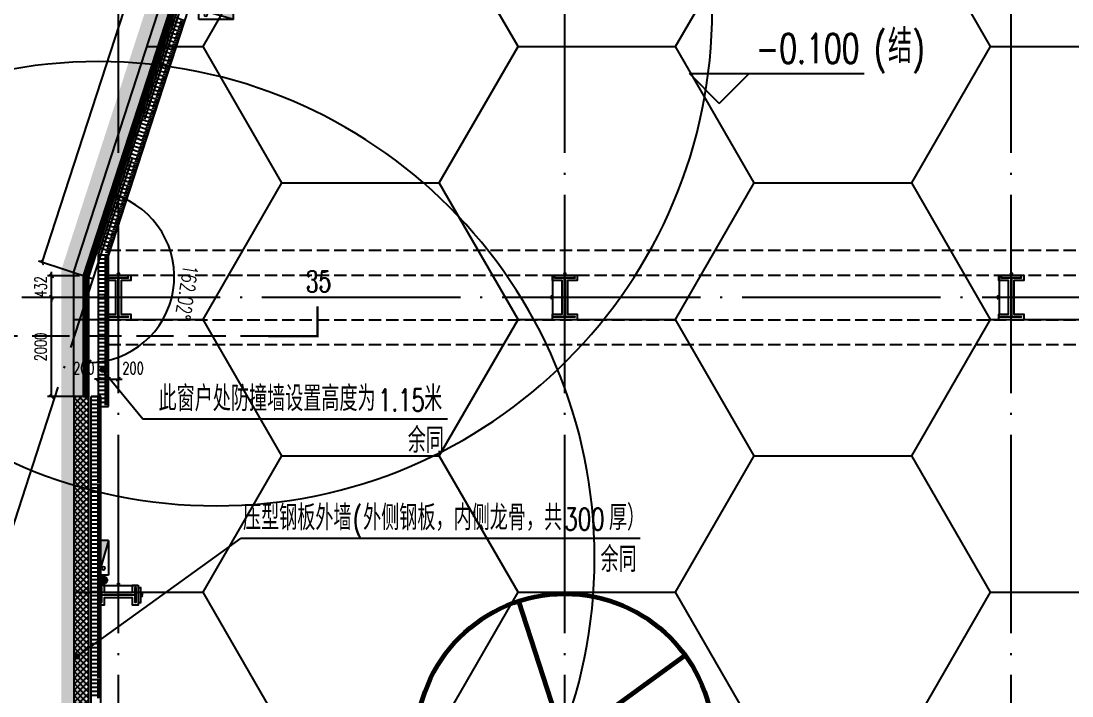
# Model space of a CAD drawing. Extents: x -821772 to -21949, y 506164 to 1049594.
# Drawn here: x -314816 to -293631, y 558836 to 572440 of the extents above; entities that cross this region are included whole.
import ezdxf
from ezdxf.xclip import XClip

# ---------------------------------------------------------------- set-up
doc = ezdxf.new("R2010")
doc.units = 0
doc.header["$LTSCALE"] = 1000
doc.header["$MEASUREMENT"] = 0
doc.header["$XCLIPFRAME"] = 2
for name, pattern in [('10平面20250807_t3$0$DASH', [0.35, 0.25, -0.1]), ('10平面20250807_t3$0$DOTE', [2.42, 2, -0.2, 0.02, -0.2]), ('DASH', [0.35, 0.25, -0.1])]:
    doc.linetypes.add(name, pattern=pattern)
doc.layers.get('Defpoints').update_dxf_attribs({"color": 210})
doc.layers.add('1-防火分区线', color=201, linetype='DASH', lineweight=50)
doc.layers.add('10平面20250807_t3$0$LG-ZF消防', color=1, linetype='Continuous', lineweight=60)
for name, color, linetype in [('10平面20250807_t3$0$99平面图例外参$0$A-HATCH-2', 8, 'Continuous'), ('10平面20250807_t3$0$A-AXIS-D', 8, 'Continuous'), ('10平面20250807_t3$0$A-AXIS-DOTE', 8, '10平面20250807_t3$0$DOTE'), ('10平面20250807_t3$0$A-AXIS-DP', 8, 'Continuous'), ('10平面20250807_t3$0$A-HATCH-2', 8, 'Continuous'), ('10平面20250807_t3$0$A-LIN-V', 8, 'Continuous'), ('10平面20250807_t3$0$A-WINDOW', 8, 'Continuous'), ('10平面20250807_t3$0$AS-COLN', 8, 'Continuous'), ('10平面20250807_t3$0$AS-WALL', 8, 'Continuous'), ('10平面20250807_t3$0$AS-结构边线层', 8, 'Continuous'), ('10平面20250807_t3$0$DIM_SYMB', 8, 'Continuous'), ('10平面20250807_t3$0$PUB_HATCH', 8, 'Continuous'), ('10平面20250807_t3$0$PUB_TEXT', 8, 'Continuous'), ('10平面20250807_t3$0$SB_ZF消火栓', 10, 'Continuous'), ('10平面20250807_t3$0$SB_ZF消火栓M', 10, 'Continuous'), ('10平面20250807_t3$0$建-墙-幕', 8, 'Continuous'), ('10平面20250807_t3$0$建-标高', 8, 'Continuous'), ('PUB_HATCH', 8, 'Continuous')]:
    doc.layers.add(name, color=color, linetype=linetype)
doc.styles.add('10平面20250807_t3$0$_TCH_DIM', font='SIMPLEX', dxfattribs={"bigfont": 'GBCBIG'})
doc.styles.add('10平面20250807_t3$0$_TCH_DIM_T3', font='SIMPLEX', dxfattribs={"width": 0.705882, "bigfont": 'GBCBIG'})
doc.styles.add('10平面20250807_t3$0$_TCH_LABEL', font='COMPLEX', dxfattribs={"bigfont": 'GBCBIG'})
doc.styles.add('10平面20250807_t3$0$A-DIM_T3', font='SIMPLEX', dxfattribs={"width": 0.705882, "bigfont": 'GBCBIG'})
doc.styles.add('10平面20250807_t3$0$A-STANDARD', font='SIMPLEX', dxfattribs={"bigfont": 'GBCBIG'})
doc.dimstyles.new('10平面20250807_t3$0$_TCH_ARCH&&10', dxfattribs={"dimtxt": 29.75, "dimasz": 10, "dimexe": 10, "dimexo": 10, "dimgap": 12.625, "dimtad": 1, "dimdec": 0, "dimzin": 0, "dimdsep": 46, "dimtxsty": '10平面20250807_t3$0$_TCH_DIM_T3', "dimblk": '10平面20250807_t3$0$_ArchTick', "dimcen": 0.09, "dimclrt": 7, "dimazin": 2, "dimtfac": 1, "dimtdec": 0, "dimtix": 1, "dimtmove": 2, "dimatfit": 3, "dimfxl": 0, "dimtolj": 1, "dimtzin": 0, "dimarcsym": 0})
doc.dimstyles.new('10平面20250807_t3$0$_TCH_ARCH&&80', dxfattribs={"dimtxt": 238, "dimasz": 80, "dimexe": 80, "dimexo": 80, "dimgap": 101, "dimtad": 1, "dimdec": 0, "dimzin": 0, "dimdsep": 46, "dimtxsty": '10平面20250807_t3$0$_TCH_DIM_T3', "dimblk": '10平面20250807_t3$0$_ArchTick', "dimcen": 0.09, "dimclrt": 7, "dimazin": 2, "dimtfac": 1, "dimtdec": 0, "dimtix": 1, "dimtmove": 2, "dimatfit": 3, "dimfxl": 0, "dimtolj": 1, "dimtzin": 0, "dimarcsym": 0})
doc.dimstyles.new('10平面20250807_t3$0$A-DIM&&100', dxfattribs={"dimtxt": 297.5, "dimasz": 100, "dimexe": 100, "dimexo": 100, "dimgap": 126.25, "dimtad": 1, "dimdec": 0, "dimzin": 0, "dimdsep": 46, "dimtxsty": '10平面20250807_t3$0$A-DIM_T3', "dimblk": '10平面20250807_t3$0$_ArchTick', "dimcen": 0.09, "dimclrt": 7, "dimazin": 2, "dimtfac": 1, "dimtdec": 0, "dimtix": 1, "dimtmove": 2, "dimatfit": 3, "dimfxl": 0, "dimtolj": 1, "dimtzin": 0, "dimarcsym": 0})

# ---------------------------------------------------------------- blocks, each defined once
blk = doc.blocks.new('10平面20250807_t3$0$_ArchTick')
at = {"color": 0, "linetype": 'ByBlock', "const_width": 0.4}
blk.add_lwpolyline([(-0.5, -0.5), (0.5, 0.5)], dxfattribs=at)
blk = doc.blocks.new('*D10130')
at = {"layer": '10平面20250807_t3$0$A-AXIS-D', "color": 0, "lineweight": -2}
for p, q in [((-92166, -235832), (-92215, -235985)), ((-92718, -239323), (-92718, -239163))]:
    blk.add_line(p, q, dxfattribs=at)
blk.add_arc((-92718, -237534), 1729, 270, 72.0237, dxfattribs=at)
at = {"layer": 'Defpoints', "color": 0}
for p in [(-92135, -235737), (-92718, -237534), (-91319, -238550), (-92718, -239423)]:
    blk.add_point(p, dxfattribs=at)
at = {"layer": '10平面20250807_t3$0$A-AXIS-D', "color": 0, "lineweight": -2, "xscale": 100, "yscale": 100, "zscale": 100}
for p, rotation in [((-92184, -235889), 162.0237133975118), ((-92718, -239263), 180.0000000000004)]:
    blk.add_blockref('10平面20250807_t3$0$_ArchTick', p, dxfattribs=dict(at, rotation=rotation))
at = {"layer": '10平面20250807_t3$0$A-AXIS-D', "color": 7, "insert": (-90738, -237847), "char_height": 297.5, "attachment_point": 5, "rotation": 261.0119, "style": '10平面20250807_t3$0$A-DIM_T3'}
blk.add_mtext('\\A1;162.02°', dxfattribs=at)
blk = doc.blocks.new('10平面20250807_t3$0$43243')
at = {"layer": '10平面20250807_t3$0$AS-结构边线层'}
blk.add_lwpolyline([(-263994, 621290), (-277514, 621290), (-277514, 621120), (-279354, 621120), (-279354, 620570), (-281454, 620570), (-281454, 621120), (-295987, 621120), (-313454, 567286), (-313454, 548520), (-281454, 548520), (-281454, 549070), (-279354, 549070), (-279354, 548520), (-277514, 548520), (-277514, 548350), (-263994, 548350)], dxfattribs=at)
blk = doc.blocks.new('10平面20250807_t3$0$4324324')
at = {"layer": '10平面20250807_t3$0$A-HATCH-2', "linetype": '10平面20250807_t3$0$DASH'}
for p, q in [((-313054.2, 567820), (-128854.2, 567820)), ((-313054.2, 567320), (-128854.2, 567320)), ((-313054.2, 566419.9), (-128854.2, 566419.9)), ((-313054.2, 565919.9), (-128854.2, 565919.9))]:
    blk.add_line(p, q, dxfattribs=at)
blk = doc.blocks.new('10平面20250807_t3$0$w4324324')
at = {"layer": '10平面20250807_t3$0$A-HATCH-2', "lineweight": 60}
for q in [(-1694760, 686605), (-1697614, 684532), (-1691907, 684532), (-1696524, 681178), (-1692997, 681178)]:
    blk.add_line((-1694760, 683605), q, dxfattribs=at)
blk.add_circle((-1694760, 683605), 3000, dxfattribs=at)
blk = doc.blocks.new('10平面20250807_t3$0$342343')
at = {"layer": '10平面20250807_t3$0$A-LIN-V'}
blk.add_blockref('10平面20250807_t3$0$w4324324', (1030710, 103556), dxfattribs=at)
blk = doc.blocks.new('*D10492')
at = {"layer": '10平面20250807_t3$0$A-AXIS-DP', "color": 0, "lineweight": -2}
for p, q in [((-165054, 621030), (-165054, 621079)), ((-165054, 621069), (-164654, 621069)), ((-164654, 621030), (-164654, 621079))]:
    blk.add_line(p, q, dxfattribs=at)
at = {"layer": 'Defpoints', "color": 0}
for p in [(-165054, 621020), (-164654, 621069), (-164654, 621020)]:
    blk.add_point(p, dxfattribs=at)
at = {"layer": '10平面20250807_t3$0$A-AXIS-DP', "color": 0, "lineweight": -2, "xscale": 10, "yscale": 10, "zscale": 10, "rotation": 180}
blk.add_blockref('10平面20250807_t3$0$_ArchTick', (-165054, 621069), dxfattribs=at)
at = {"layer": '10平面20250807_t3$0$A-AXIS-DP', "color": 0, "lineweight": -2, "xscale": 10, "yscale": 10, "zscale": 10}
blk.add_blockref('10平面20250807_t3$0$_ArchTick', (-164654, 621069), dxfattribs=at)
at = {"layer": '10平面20250807_t3$0$A-AXIS-DP', "color": 7, "insert": (-164854, 621096), "char_height": 29.8, "attachment_point": 5, "style": '10平面20250807_t3$0$_TCH_DIM_T3'}
blk.add_mtext('\\A1;400', dxfattribs=at)
blk = doc.blocks.new('*D10493')
at = {"layer": '10平面20250807_t3$0$A-AXIS-DP', "color": 0, "lineweight": -2}
for p, q in [((-165064, 621020), (-165105, 621020)), ((-165095, 620220), (-165095, 621020)), ((-165064, 620220), (-165105, 620220))]:
    blk.add_line(p, q, dxfattribs=at)
at = {"layer": 'Defpoints', "color": 0}
for p in [(-165095, 621020), (-165054, 621020), (-165054, 620220)]:
    blk.add_point(p, dxfattribs=at)
at = {"layer": '10平面20250807_t3$0$A-AXIS-DP', "color": 0, "lineweight": -2, "xscale": 10, "yscale": 10, "zscale": 10}
for p, rotation in [((-165095, 621020), 90), ((-165095, 620220), 270)]:
    blk.add_blockref('10平面20250807_t3$0$_ArchTick', p, dxfattribs=dict(at, rotation=rotation))
at = {"layer": '10平面20250807_t3$0$A-AXIS-DP', "color": 7, "insert": (-165123, 620620), "char_height": 29.8, "attachment_point": 5, "rotation": 90, "style": '10平面20250807_t3$0$_TCH_DIM_T3'}
blk.add_mtext('\\A1;800', dxfattribs=at)
blk = doc.blocks.new('*D10488')
at = {"layer": '10平面20250807_t3$0$A-AXIS-DP', "color": 0, "lineweight": -2}
for p, q in [((-195790, 766880), (-195790, 766929)), ((-195490, 766880), (-195490, 766929)), ((-195790, 766919), (-195490, 766919))]:
    blk.add_line(p, q, dxfattribs=at)
at = {"layer": 'Defpoints', "color": 0}
for p in [(-195790, 766870), (-195490, 766919), (-195490, 766870)]:
    blk.add_point(p, dxfattribs=at)
at = {"layer": '10平面20250807_t3$0$A-AXIS-DP', "color": 0, "lineweight": -2, "xscale": 10, "yscale": 10, "zscale": 10, "rotation": 180}
blk.add_blockref('10平面20250807_t3$0$_ArchTick', (-195790, 766919), dxfattribs=at)
at = {"layer": '10平面20250807_t3$0$A-AXIS-DP', "color": 0, "lineweight": -2, "xscale": 10, "yscale": 10, "zscale": 10}
blk.add_blockref('10平面20250807_t3$0$_ArchTick', (-195490, 766919), dxfattribs=at)
at = {"layer": '10平面20250807_t3$0$A-AXIS-DP', "color": 7, "insert": (-195640, 766946), "char_height": 29.8, "attachment_point": 5, "style": '10平面20250807_t3$0$_TCH_DIM_T3'}
blk.add_mtext('\\A1;300', dxfattribs=at)
blk = doc.blocks.new('*D10489')
at = {"layer": '10平面20250807_t3$0$A-AXIS-DP', "color": 0, "lineweight": -2}
for p, q in [((-195800, 766820), (-195841, 766820)), ((-195831, 766120), (-195831, 766820)), ((-195800, 766120), (-195841, 766120))]:
    blk.add_line(p, q, dxfattribs=at)
at = {"layer": 'Defpoints', "color": 0}
for p in [(-195831, 766820), (-195790, 766820), (-195790, 766120)]:
    blk.add_point(p, dxfattribs=at)
at = {"layer": '10平面20250807_t3$0$A-AXIS-DP', "color": 0, "lineweight": -2, "xscale": 10, "yscale": 10, "zscale": 10}
for p, rotation in [((-195831, 766820), 90), ((-195831, 766120), 270)]:
    blk.add_blockref('10平面20250807_t3$0$_ArchTick', p, dxfattribs=dict(at, rotation=rotation))
at = {"layer": '10平面20250807_t3$0$A-AXIS-DP', "color": 7, "insert": (-195859, 766470), "char_height": 29.8, "attachment_point": 5, "rotation": 90, "style": '10平面20250807_t3$0$_TCH_DIM_T3'}
blk.add_mtext('\\A1;700', dxfattribs=at)
blk = doc.blocks.new('10平面20250807_t3$0$99平面图例外参$0$$LinePat$填挖边坡')
at = {"color": 0}
for p, q in [((0, 0), (0, -1500)), ((300, 0), (300, -600))]:
    blk.add_line(p, q, dxfattribs=at)
at = {"layer": 'Defpoints', "color": 0}
blk.add_point((600, 0), dxfattribs=at)
blk = doc.blocks.new('10平面20250807_t3$0$34242343243')
at = {"layer": '10平面20250807_t3$0$A-LIN-V'}
for p, q in [((-313254, 567740), (-307745, 584720)), ((-313054, 567709), (-307535, 584720)), ((-313254, 564870), (-313254, 567740)), ((-313054, 564670), (-313054, 567709)), ((-313404, 548570), (-313404, 564870)), ((-313404, 564870), (-313204, 564870)), ((-313204, 548770), (-313204, 564870)), ((-313204, 564670), (-313054, 564670))]:
    blk.add_line(p, q, dxfattribs=at)
at = {"layer": '10平面20250807_t3$0$99平面图例外参$0$A-HATCH-2', "color": 203, "yscale": 0.1333333333333333, "zscale": 0.1333333333333333}
for p, xscale, rotation in [((-311517, 572447), 0.1335687905897206, 252.0237134181384), ((-311591, 572218), 0.1335687905897206, 252.0237134181384), ((-311566, 572295), 0.1335687905897206, 252.0237134181384), ((-311541, 572371), 0.1335687905897206, 252.0237134181384), ((-311665, 571990), 0.1335687905897206, 252.0237134181384), ((-311640, 572066), 0.1335687905897206, 252.0237134181384), ((-311616, 572142), 0.1335687905897206, 252.0237134181384), ((-311739, 571761), 0.1335687905897206, 252.0237134181384), ((-311715, 571837), 0.1335687905897206, 252.0237134181384), ((-311690, 571914), 0.1335687905897206, 252.0237134181384), ((-311814, 571532), 0.1335687905897206, 252.0237134181384), ((-311789, 571609), 0.1335687905897206, 252.0237134181384), ((-311764, 571685), 0.1335687905897206, 252.0237134181384), ((-311863, 571380), 0.1335687905897206, 252.0237134181384), ((-311838, 571456), 0.1335687905897206, 252.0237134181384), ((-311937, 571151), 0.1335687905897206, 252.0237134181384), ((-311912, 571227), 0.1335687905897206, 252.0237134181384), ((-311888, 571304), 0.1335687905897206, 252.0237134181384), ((-312011, 570923), 0.1335687905897206, 252.0237134181384), ((-311987, 570999), 0.1335687905897206, 252.0237134181384), ((-311962, 571075), 0.1335687905897206, 252.0237134181384), ((-312086, 570694), 0.1335687905897206, 252.0237134181384), ((-312061, 570770), 0.1335687905897206, 252.0237134181384), ((-312036, 570846), 0.1335687905897206, 252.0237134181384), ((-312135, 570541), 0.1335687905897206, 252.0237134181384), ((-312110, 570618), 0.1335687905897206, 252.0237134181384), ((-312209, 570313), 0.1335687905897206, 252.0237134181384), ((-312185, 570389), 0.1335687905897206, 252.0237134181384), ((-312160, 570465), 0.1335687905897206, 252.0237134181384), ((-312283, 570084), 0.1335687905897206, 252.0237134181384), ((-312259, 570160), 0.1335687905897206, 252.0237134181384), ((-312234, 570236), 0.1335687905897206, 252.0237134181384), ((-312358, 569855), 0.1335687905897206, 252.0237134181384), ((-312333, 569932), 0.1335687905897206, 252.0237134181384), ((-312308, 570008), 0.1335687905897206, 252.0237134181384), ((-312432, 569627), 0.1335687905897206, 252.0237134181384), ((-312407, 569703), 0.1335687905897206, 252.0237134181384), ((-312382, 569779), 0.1335687905897206, 252.0237134181384), ((-312481, 569474), 0.1335687905897206, 252.0237134181384), ((-312457, 569550), 0.1335687905897206, 252.0237134181384), ((-312556, 569245), 0.1335687905897206, 252.0237134181384), ((-312531, 569322), 0.1335687905897206, 252.0237134181384), ((-312506, 569398), 0.1335687905897206, 252.0237134181384), ((-312630, 569017), 0.1335687905897206, 252.0237134181384), ((-312605, 569093), 0.1335687905897206, 252.0237134181384), ((-312580, 569169), 0.1335687905897206, 252.0237134181384), ((-312704, 568788), 0.1335687905897206, 252.0237134181384), ((-312679, 568864), 0.1335687905897206, 252.0237134181384), ((-312654, 568941), 0.1335687905897206, 252.0237134181384), ((-312753, 568636), 0.1335687905897206, 252.0237134181384), ((-312729, 568712), 0.1335687905897206, 252.0237134181384), ((-312828, 568407), 0.1335687905897206, 252.0237134181384), ((-312803, 568483), 0.1335687905897206, 252.0237134181384), ((-312778, 568559), 0.1335687905897206, 252.0237134181384), ((-312902, 568178), 0.1335687905897206, 252.0237134181384), ((-312877, 568255), 0.1335687905897206, 252.0237134181384), ((-312852, 568331), 0.1335687905897206, 252.0237134181384), ((-312976, 567950), 0.1335687905897206, 252.0237134181384), ((-312951, 568026), 0.1335687905897206, 252.0237134181384), ((-312927, 568102), 0.1335687905897206, 252.0237134181384), ((-313025, 567797), 0.1335687905897206, 252.0237134181384), ((-313001, 567873), 0.1335687905897206, 252.0237134181384), ((-313054, 567721), 0.1338116346845217, 270.0000000008209), ((-313054, 567641), 0.1338116346845217, 270.0000000008209), ((-313054, 567560), 0.1338116346845217, 270.0000000008209), ((-313054, 567480), 0.1338116346845217, 270.0000000008209), ((-313054, 567400), 0.1338116346845217, 270.0000000008209), ((-313054, 567319), 0.1338116346845217, 270.0000000008209), ((-313054, 567239), 0.1338116346845217, 270.0000000008209), ((-313054, 567159), 0.1338116346845217, 270.0000000008209), ((-313054, 567079), 0.1338116346845217, 270.0000000008209), ((-313054, 566998), 0.1338116346845217, 270.0000000008209), ((-313054, 566918), 0.1338116346845217, 270.0000000008209), ((-313054, 566838), 0.1338116346845217, 270.0000000008209), ((-313054, 566757), 0.1338116346845217, 270.0000000008209), ((-313054, 566677), 0.1338116346845217, 270.0000000008209), ((-313054, 566597), 0.1338116346845217, 270.0000000008209), ((-313054, 566517), 0.1338116346845217, 270.0000000008209), ((-313054, 566436), 0.1338116346845217, 270.0000000008209), ((-313054, 566356), 0.1338116346845217, 270.0000000008209), ((-313054, 566276), 0.1338116346845217, 270.0000000008209), ((-313054, 566195), 0.1338116346845217, 270.0000000008209), ((-313054, 566115), 0.1338116346845217, 270.0000000008209), ((-313054, 566035), 0.1338116346845217, 270.0000000008209), ((-313054, 565955), 0.1338116346845217, 270.0000000008209), ((-313054, 565874), 0.1338116346845217, 270.0000000008209), ((-313054, 565794), 0.1338116346845217, 270.0000000008209), ((-313054, 565714), 0.1338116346845217, 270.0000000008209), ((-313054, 565633), 0.1338116346845217, 270.0000000008209), ((-313054, 565553), 0.1338116346845217, 270.0000000008209), ((-313054, 565473), 0.1338116346845217, 270.0000000008209), ((-313054, 565393), 0.1338116346845217, 270.0000000008209), ((-313054, 565312), 0.1338116346845217, 270.0000000008209), ((-313054, 565232), 0.1338116346845217, 270.0000000008209), ((-313054, 565152), 0.1338116346845217, 270.0000000008209), ((-313054, 565071), 0.1338116346845217, 270.0000000008209), ((-313204, 564870), 0.1339141957003847, 270.0000000008202), ((-313054, 564991), 0.1338116346845217, 270.0000000008209), ((-313054, 564911), 0.1338116346845217, 270.0000000008209), ((-313054, 564831), 0.1338116346845217, 270.0000000008209), ((-313204, 564790), 0.1339141957003847, 270.0000000008202), ((-313204, 564709), 0.1339141957003847, 270.0000000008202), ((-313204, 564629), 0.1339141957003847, 270.0000000008202), ((-313054, 564750), 0.1338116346845217, 270.0000000008209), ((-313204, 564549), 0.1339141957003847, 270.0000000008202), ((-313204, 564468), 0.1339141957003847, 270.0000000008202), ((-313204, 564388), 0.1339141957003847, 270.0000000008202), ((-313204, 564308), 0.1339141957003847, 270.0000000008202), ((-313204, 564227), 0.1339141957003847, 270.0000000008202), ((-313204, 564147), 0.1339141957003847, 270.0000000008202), ((-313204, 564067), 0.1339141957003847, 270.0000000008202), ((-313204, 563986), 0.1339141957003847, 270.0000000008202), ((-313204, 563906), 0.1339141957003847, 270.0000000008202), ((-313204, 563825), 0.1339141957003847, 270.0000000008202), ((-313204, 563745), 0.1339141957003847, 270.0000000008202), ((-313204, 563665), 0.1339141957003847, 270.0000000008202), ((-313204, 563584), 0.1339141957003847, 270.0000000008202), ((-313204, 563504), 0.1339141957003847, 270.0000000008202), ((-313204, 563424), 0.1339141957003847, 270.0000000008202), ((-313204, 563343), 0.1339141957003847, 270.0000000008202), ((-313204, 563263), 0.1339141957003847, 270.0000000008202), ((-313204, 563183), 0.1339141957003847, 270.0000000008202), ((-313204, 563102), 0.1339141957003847, 270.0000000008202), ((-313204, 563022), 0.1339141957003847, 270.0000000008202), ((-313204, 562942), 0.1339141957003847, 270.0000000008202), ((-313204, 562861), 0.1339141957003847, 270.0000000008202), ((-313204, 562781), 0.1339141957003847, 270.0000000008202), ((-313204, 562701), 0.1339141957003847, 270.0000000008202), ((-313204, 562620), 0.1339141957003847, 270.0000000008202), ((-313204, 562540), 0.1339141957003847, 270.0000000008202), ((-313204, 562460), 0.1339141957003847, 270.0000000008202), ((-313204, 562379), 0.1339141957003847, 270.0000000008202), ((-313204, 562299), 0.1339141957003847, 270.0000000008202), ((-313204, 562218), 0.1339141957003847, 270.0000000008202), ((-313204, 562138), 0.1339141957003847, 270.0000000008202), ((-313204, 562058), 0.1339141957003847, 270.0000000008202), ((-313204, 561977), 0.1339141957003847, 270.0000000008202), ((-313204, 561897), 0.1339141957003847, 270.0000000008202), ((-313204, 561817), 0.1339141957003847, 270.0000000008202), ((-313204, 561736), 0.1339141957003847, 270.0000000008202), ((-313204, 561656), 0.1339141957003847, 270.0000000008202), ((-313204, 561576), 0.1339141957003847, 270.0000000008202), ((-313204, 561495), 0.1339141957003847, 270.0000000008202), ((-313204, 561415), 0.1339141957003847, 270.0000000008202), ((-313204, 561335), 0.1339141957003847, 270.0000000008202), ((-313204, 561254), 0.1339141957003847, 270.0000000008202), ((-313204, 561174), 0.1339141957003847, 270.0000000008202), ((-313204, 561094), 0.1339141957003847, 270.0000000008202), ((-313204, 561013), 0.1339141957003847, 270.0000000008202), ((-313204, 560933), 0.1339141957003847, 270.0000000008202), ((-313204, 560853), 0.1339141957003847, 270.0000000008202), ((-313204, 560772), 0.1339141957003847, 270.0000000008202), ((-313204, 560692), 0.1339141957003847, 270.0000000008202), ((-313204, 560612), 0.1339141957003847, 270.0000000008202), ((-313204, 560531), 0.1339141957003847, 270.0000000008202), ((-313204, 560451), 0.1339141957003847, 270.0000000008202), ((-313204, 560370), 0.1339141957003847, 270.0000000008202), ((-313204, 560290), 0.1339141957003847, 270.0000000008202), ((-313204, 560210), 0.1339141957003847, 270.0000000008202), ((-313204, 560129), 0.1339141957003847, 270.0000000008202), ((-313204, 560049), 0.1339141957003847, 270.0000000008202), ((-313204, 559969), 0.1339141957003847, 270.0000000008202), ((-313204, 559888), 0.1339141957003847, 270.0000000008202), ((-313204, 559808), 0.1339141957003847, 270.0000000008202), ((-313204, 559728), 0.1339141957003847, 270.0000000008202), ((-313204, 559647), 0.1339141957003847, 270.0000000008202), ((-313204, 559567), 0.1339141957003847, 270.0000000008202), ((-313204, 559487), 0.1339141957003847, 270.0000000008202), ((-313204, 559406), 0.1339141957003847, 270.0000000008202), ((-313204, 559326), 0.1339141957003847, 270.0000000008202), ((-313204, 559246), 0.1339141957003847, 270.0000000008202), ((-313204, 559165), 0.1339141957003847, 270.0000000008202), ((-313204, 559085), 0.1339141957003847, 270.0000000008202), ((-313204, 559005), 0.1339141957003847, 270.0000000008202), ((-313204, 558924), 0.1339141957003847, 270.0000000008202), ((-313204, 558844), 0.1339141957003847, 270.0000000008202)]:
    blk.add_blockref('10平面20250807_t3$0$99平面图例外参$0$$LinePat$填挖边坡', p, dxfattribs=dict(at, xscale=xscale, rotation=rotation))
blk = doc.blocks.new('10平面20250807_t3$0$A$C5D961328')
at = {"layer": '10平面20250807_t3$0$SB_ZF消火栓'}
blk.add_hatch(color=256, dxfattribs=at).paths.add_polyline_path([(0, 40), (700, 40), (700, 240)])
at = {"layer": '10平面20250807_t3$0$A-LIN-V', "ltscale": 500}
blk.add_circle((350, 40), 10001, dxfattribs=at)
at = {"layer": '10平面20250807_t3$0$SB_ZF消火栓'}
for p, q in [((700, 240), (0, 240)), ((0, 240), (0, 40)), ((700, 240), (0, 40)), ((700, 240), (700, 40)), ((0, 40), (700, 40))]:
    blk.add_line(p, q, dxfattribs=at)
at = {"layer": '10平面20250807_t3$0$SB_ZF消火栓', "color": 1}
blk.add_circle((140, 140), 32.5, dxfattribs=at)
blk = doc.blocks.new('10平面20250807_t3$0$we42342343234')
at = {"layer": '10平面20250807_t3$0$LG-ZF消防'}
blk.add_circle((-313154, 561170), 50, dxfattribs=at)
at = {"layer": '10平面20250807_t3$0$SB_ZF消火栓M', "xscale": -1}
for p, rotation in [((-311232, 572710), 180), ((-313294, 561270), 270)]:
    blk.add_blockref('10平面20250807_t3$0$A$C5D961328', p, dxfattribs=dict(at, rotation=rotation))
blk = doc.blocks.new('10平面20250807_t3$0$234243242332')
at = {"layer": '10平面20250807_t3$0$SB_ZF消火栓'}
blk.add_blockref('10平面20250807_t3$0$we42342343234', (0, 0), dxfattribs=at)
blk = doc.blocks.new('*D11376')
at = {"layer": '10平面20250807_t3$0$A-AXIS-DP', "color": 0, "lineweight": -2}
for p, q in [((-313254, 564950), (-313254, 565302)), ((-313054, 564950), (-313054, 565302)), ((-313254, 565222), (-313334, 565222)), ((-313254, 565222), (-313054, 565222)), ((-313054, 565222), (-312974, 565222))]:
    blk.add_line(p, q, dxfattribs=at)
at = {"layer": 'Defpoints', "color": 0}
for p in [(-313054, 565222), (-313254, 564870), (-313054, 564870)]:
    blk.add_point(p, dxfattribs=at)
at = {"layer": '10平面20250807_t3$0$A-AXIS-DP', "color": 0, "lineweight": -2, "xscale": 80, "yscale": 80, "zscale": 80}
blk.add_blockref('10平面20250807_t3$0$_ArchTick', (-313254, 565222), dxfattribs=at)
at = {"layer": '10平面20250807_t3$0$A-AXIS-DP', "color": 0, "lineweight": -2, "xscale": 80, "yscale": 80, "zscale": 80, "rotation": 180}
blk.add_blockref('10平面20250807_t3$0$_ArchTick', (-313054, 565222), dxfattribs=at)
at = {"layer": '10平面20250807_t3$0$A-AXIS-DP', "color": 7, "insert": (-313550, 565442), "char_height": 238, "attachment_point": 5, "style": '10平面20250807_t3$0$_TCH_DIM_T3'}
blk.add_mtext('\\A1;200', dxfattribs=at)
blk = doc.blocks.new('*D11377')
at = {"layer": '10平面20250807_t3$0$A-AXIS-DP', "color": 0, "lineweight": -2}
for p, q in [((-313054, 564950), (-313054, 565302)), ((-312854, 564950), (-312854, 565302)), ((-313054, 565222), (-313134, 565222)), ((-313054, 565222), (-312854, 565222)), ((-312854, 565222), (-312774, 565222))]:
    blk.add_line(p, q, dxfattribs=at)
at = {"layer": 'Defpoints', "color": 0}
for p in [(-312854, 565222), (-313054, 564870), (-312854, 564870)]:
    blk.add_point(p, dxfattribs=at)
at = {"layer": '10平面20250807_t3$0$A-AXIS-DP', "color": 0, "lineweight": -2, "xscale": 80, "yscale": 80, "zscale": 80}
blk.add_blockref('10平面20250807_t3$0$_ArchTick', (-313054, 565222), dxfattribs=at)
at = {"layer": '10平面20250807_t3$0$A-AXIS-DP', "color": 0, "lineweight": -2, "xscale": 80, "yscale": 80, "zscale": 80, "rotation": 180}
blk.add_blockref('10平面20250807_t3$0$_ArchTick', (-312854, 565222), dxfattribs=at)
at = {"layer": '10平面20250807_t3$0$A-AXIS-DP', "color": 7, "insert": (-312558, 565442), "char_height": 238, "attachment_point": 5, "style": '10平面20250807_t3$0$_TCH_DIM_T3'}
blk.add_mtext('\\A1;200', dxfattribs=at)
blk = doc.blocks.new('*D11646')
at = {"layer": '10平面20250807_t3$0$A-AXIS-DP', "color": 0, "lineweight": -2}
for p, q in [((-314200, 567302), (-314200, 567382)), ((-313634, 567302), (-314280, 567302)), ((-314200, 566870), (-314200, 567302)), ((-313634, 566870), (-314280, 566870)), ((-314200, 566870), (-314200, 566790))]:
    blk.add_line(p, q, dxfattribs=at)
at = {"layer": 'Defpoints', "color": 0}
for p in [(-314200, 567302), (-313554, 567302), (-313554, 566870)]:
    blk.add_point(p, dxfattribs=at)
at = {"layer": '10平面20250807_t3$0$A-AXIS-DP', "color": 0, "lineweight": -2, "xscale": 80, "yscale": 80, "zscale": 80}
for p, rotation in [((-314200, 567302), 270), ((-314200, 566870), 90)]:
    blk.add_blockref('10平面20250807_t3$0$_ArchTick', p, dxfattribs=dict(at, rotation=rotation))
at = {"layer": '10平面20250807_t3$0$A-AXIS-DP', "color": 7, "insert": (-314420, 567086), "char_height": 238, "attachment_point": 5, "rotation": 90, "style": '10平面20250807_t3$0$_TCH_DIM_T3'}
blk.add_mtext('\\A1;432', dxfattribs=at)
blk = doc.blocks.new('*D11647')
at = {"layer": '10平面20250807_t3$0$A-AXIS-DP', "color": 0, "lineweight": -2}
for p, q in [((-313634, 566870), (-314280, 566870)), ((-314200, 564870), (-314200, 566870)), ((-313634, 564870), (-314280, 564870))]:
    blk.add_line(p, q, dxfattribs=at)
at = {"layer": 'Defpoints', "color": 0}
for p in [(-314200, 566870), (-313554, 566870), (-313554, 564870)]:
    blk.add_point(p, dxfattribs=at)
at = {"layer": '10平面20250807_t3$0$A-AXIS-DP', "color": 0, "lineweight": -2, "xscale": 80, "yscale": 80, "zscale": 80}
for p, rotation in [((-314200, 566870), 90), ((-314200, 564870), 270)]:
    blk.add_blockref('10平面20250807_t3$0$_ArchTick', p, dxfattribs=dict(at, rotation=rotation))
at = {"layer": '10平面20250807_t3$0$A-AXIS-DP', "color": 7, "insert": (-314420, 565870), "char_height": 238, "attachment_point": 5, "rotation": 90, "style": '10平面20250807_t3$0$_TCH_DIM_T3'}
blk.add_mtext('\\A1;2000', dxfattribs=at)
blk = doc.blocks.new('*D11648')
at = {"layer": '10平面20250807_t3$0$A-AXIS-DP', "color": 0, "lineweight": -2}
for p, q in [((-314389, 567572), (-308727, 585022)), ((-307702, 584689), (-308803, 585046)), ((-313364, 567240), (-314465, 567597))]:
    blk.add_line(p, q, dxfattribs=at)
at = {"layer": 'Defpoints', "color": 0}
for p in [(-308727, 585022), (-307626, 584664), (-313288, 567215)]:
    blk.add_point(p, dxfattribs=at)
at = {"layer": '10平面20250807_t3$0$A-AXIS-DP', "color": 0, "lineweight": -2, "xscale": 80, "yscale": 80, "zscale": 80}
for p, rotation in [((-308727, 585022), 72.02371341813647), ((-314389, 567572), 252.0237134181365)]:
    blk.add_blockref('10平面20250807_t3$0$_ArchTick', p, dxfattribs=dict(at, rotation=rotation))
at = {"layer": '10平面20250807_t3$0$A-AXIS-DP', "color": 7, "insert": (-311767, 576365), "char_height": 238, "attachment_point": 5, "rotation": 72.0237, "style": '10平面20250807_t3$0$_TCH_DIM_T3'}
blk.add_mtext('\\A1;18345', dxfattribs=at)
blk = doc.blocks.new('10平面20250807_t3$0$dote')
at = {"layer": '10平面20250807_t3$0$A-AXIS-DOTE', "ltscale": 2}
for p, q in [((-92117.8, -264080), (-92117.8, -177865)), ((-83117.8, -264080), (-83117.8, -178596)), ((-74117.8, -264080), (-74117.8, -178596)), ((98696.4, -237950), (-97273.6, -237950))]:
    blk.add_line(p, q, dxfattribs=at)
blk.add_lwpolyline([(-94568.7, -243562.8), (-72924.8, -176855.6)], dxfattribs=at)
at = {"layer": '10平面20250807_t3$0$DIM_SYMB', "linetype": '10平面20250807_t3$0$DASH', "ltscale": 3}
blk.add_line((-88903.6, -238730), (-97793.6, -238730), dxfattribs=at)
at = {"layer": '10平面20250807_t3$0$DIM_SYMB', "const_width": 50}
blk.add_lwpolyline([(-89103.6, -238730), (-88103.6, -238730), (-88103.6, -238130)], dxfattribs=at)
at = {"layer": '10平面20250807_t3$0$PUB_TEXT', "style": '10平面20250807_t3$0$_TCH_LABEL', "width": 0.705882}
blk.add_text('35', height=425, dxfattribs=at).set_placement((-88339.3, -237842.5))
at = {"layer": '10平面20250807_t3$0$A-AXIS-D'}
dim = blk.add_angular_dim_3p(base=(-91318.8, -238550.3), center=(-92717.8, -237534.2), p1=(-92717.8, -239423.3), p2=(-92134.8, -235737.3), dimstyle='10平面20250807_t3$0$A-DIM&&100', override={"dimgap": 0}, dxfattribs=at)
dim.commit()
dim.dimension.update_dxf_attribs({"geometry": '*D10130', "text_midpoint": (-90738.3, -237847.3), "dimtype": 133, "text_rotation": 261.01186})
blk = doc.blocks.new('10平面20250807_t3$0$w42343243')
at = {"layer": '10平面20250807_t3$0$A-HATCH-2'}
blk.add_lwpolyline([(-165104.2, 621070), (-164604.2, 621070), (-164604.2, 620958), (-164800.2, 620958), (-164800.2, 620282), (-164604.2, 620282), (-164604.2, 620170), (-165104.2, 620170), (-165104.2, 620282), (-164908.2, 620282), (-164908.2, 620958), (-165104.2, 620958)], close=True, dxfattribs=at)
at = {"layer": '10平面20250807_t3$0$AS-COLN', "color": 3}
blk.add_lwpolyline([(-165054.2, 621020), (-164654.2, 621020), (-164654.2, 621008), (-164850.2, 621008), (-164850.2, 620232), (-164654.2, 620232), (-164654.2, 620220), (-165054.2, 620220), (-165054.2, 620232), (-164858.2, 620232), (-164858.2, 621008), (-165054.2, 621008)], close=True, dxfattribs=at)
at = {"layer": '10平面20250807_t3$0$A-AXIS-DP'}
for p1, p2, distance, picture, middle in [((-165054.2, 620220), (-165054.2, 621020), 41.2, '*D10493', (-165122.9, 620620)), ((-165054.2, 621020), (-164654.2, 621020), 48.8, '*D10492', (-164854.2, 621096.2))]:
    dim = blk.add_aligned_dim(p1=p1, p2=p2, distance=distance, dimstyle='10平面20250807_t3$0$_TCH_ARCH&&10', dxfattribs=at)
    dim.commit()
    dim.dimension.update_dxf_attribs({"geometry": picture, "text_midpoint": middle})
blk = doc.blocks.new('10平面20250807_t3$0$nt66')
at = {"layer": '10平面20250807_t3$0$A-HATCH-2'}
blk.add_lwpolyline([(-195840, 766870), (-195440, 766870), (-195440, 766758), (-195586, 766758), (-195586, 766182), (-195440, 766182), (-195440, 766070), (-195840, 766070), (-195840, 766182), (-195694, 766182), (-195694, 766758), (-195840, 766758)], close=True, dxfattribs=at)
at = {"layer": '10平面20250807_t3$0$AS-COLN'}
blk.add_lwpolyline([(-195790, 766820), (-195490, 766820), (-195490, 766808), (-195636, 766808), (-195636, 766132), (-195490, 766132), (-195490, 766120), (-195790, 766120), (-195790, 766132), (-195644, 766132), (-195644, 766808), (-195790, 766808)], close=True, dxfattribs=at)
at = {"layer": '10平面20250807_t3$0$A-AXIS-DP'}
for p1, p2, distance, picture, middle in [((-195790, 766870), (-195490, 766870), 48.8, '*D10488', (-195640, 766946.2)), ((-195790, 766120), (-195790, 766820), 41.2, '*D10489', (-195858.7, 766470))]:
    dim = blk.add_aligned_dim(p1=p1, p2=p2, distance=distance, dimstyle='10平面20250807_t3$0$_TCH_ARCH&&10', dxfattribs=at)
    dim.commit()
    dim.dimension.update_dxf_attribs({"geometry": picture, "text_midpoint": middle})
blk = doc.blocks.new('10平面20250807_t3$0$42343')
at = {"rotation": 270}
blk.add_blockref('10平面20250807_t3$0$nt66', (-1079324.2, 365230), dxfattribs=at)
at = {"layer": '10平面20250807_t3$0$A-WINDOW'}
for p in [(-148000, -53750), (-139000, -53750), (-130000, -53750)]:
    blk.add_blockref('10平面20250807_t3$0$w42343243', p, dxfattribs=at)
blk = doc.blocks.new('10平面20250807_t3')
at = {"layer": '10平面20250807_t3$0$PUB_HATCH'}
h = blk.add_hatch(dxfattribs=at)
h.set_pattern_fill('多孔材料', color=256, scale=30, style=0)
h.set_pattern_definition([(45, (60, 0), (-60.000061, 60.000061), []), (135, (60, 0), (-60.000061, -60.000061), [])])
h.paths.add_polyline_path([(-313754.2, 564870), (-313754.2, 548219.9), (-313454.2, 548519.9), (-313454.2, 564870)])
at = {"layer": '10平面20250807_t3$0$A-LIN-V'}
blk.add_lwpolyline([(-313754.2, 564870), (-313754.2, 567383.3), (-299930.8, 609942.1), (-299658.7, 609853.7)], dxfattribs=at)
at = {"layer": '10平面20250807_t3$0$AS-WALL'}
for p, q in [((-313754.2, 564870), (-313754.2, 548219.9)), ((-313454.2, 564870), (-313754.2, 564870)), ((-313454.2, 564870), (-313454.2, 548519.9))]:
    blk.add_line(p, q, dxfattribs=at)
at = {"layer": '10平面20250807_t3$0$DIM_SYMB'}
for p, q in [((-313173.8, 565411.2), (-312360, 564420)), ((-313173.8, 565411.2), (-312360, 564420)), ((-312360, 564420), (-306220, 564420)), ((-313684.2, 559634.1), (-310380, 562020)), ((-310380, 562020), (-302334.2, 562020))]:
    blk.add_line(p, q, dxfattribs=at)
at = {"layer": '10平面20250807_t3$0$DIM_SYMB', "const_width": 60}
for points in [[(-313192.8, 565434.4, 1), (-313154.7, 565388, 1)], [(-313192.8, 565434.4, 1), (-313154.7, 565388, 1)], [(-313708.5, 559616.6, 1), (-313659.9, 559651.7, 1)]]:
    blk.add_lwpolyline(points, format="xyb", close=True, dxfattribs=at)
at = {"layer": '10平面20250807_t3$0$建-墙-幕'}
for p, q in [((-313554.2, 567301.6), (-307865.1, 584835.4)), ((-313520.9, 567296.4), (-307833.4, 584825.1)), ((-313487.5, 567291.1), (-307801.7, 584814.9)), ((-313454.2, 567285.8), (-307770, 584804.6)), ((-313554.2, 564870), (-313554.2, 567301.6)), ((-313520.9, 564870), (-313520.9, 567296.4)), ((-313487.5, 564870), (-313487.5, 567291.1)), ((-313454.2, 564870), (-313454.2, 567285.8)), ((-313554.2, 564870), (-313454.2, 564870))]:
    blk.add_line(p, q, dxfattribs=at)
at = {"layer": '10平面20250807_t3$0$建-标高'}
for p, q in [((-300740.6, 570780), (-301340.6, 571380)), ((-301340.6, 571380), (-297820.6, 571380)), ((-300740.6, 570780), (-300140.6, 571380))]:
    blk.add_line(p, q, dxfattribs=at)
at = {"layer": '10平面20250807_t3$0$A-LIN-V', "rotation": 90}
blk.add_blockref('10平面20250807_t3$0$342343', (483306.5, 1221945), dxfattribs=at)
at = {"layer": '10平面20250807_t3$0$A-WINDOW'}
for name in ['10平面20250807_t3$0$43243', '10平面20250807_t3$0$42343', '10平面20250807_t3$0$4324324']:
    blk.add_blockref(name, (0, 0), dxfattribs=at)
at = {"layer": '10平面20250807_t3$0$AS-WALL'}
blk.add_blockref('10平面20250807_t3$0$dote', (-220736.4, 804820), dxfattribs=at)
at = {"layer": '10平面20250807_t3$0$DIM_SYMB'}
blk.add_blockref('10平面20250807_t3$0$34242343243', (0, 0), dxfattribs=at)
at = {"layer": '10平面20250807_t3$0$SB_ZF消火栓', "linetype": 'Continuous'}
blk.add_blockref('10平面20250807_t3$0$234243242332', (0, 0), dxfattribs=at)
at = {"layer": '10平面20250807_t3$0$PUB_TEXT', "width": 0.705882}
for s, height, style, p in [('(', 595, '10平面20250807_t3$0$A-STANDARD', (-297620.6, 571590)), (')', 595, '10平面20250807_t3$0$A-STANDARD', (-296849.1, 571590)), ('-0.100', 595, '10平面20250807_t3$0$A-STANDARD', (-300000.6, 571590)), ('1.15', 446.25, '10平面20250807_t3$0$_TCH_DIM', (-307620.3, 564577.5)), ('(', 446.2, '10平面20250807_t3$0$_TCH_DIM', (-308129.6, 562177.5)), ('300', 446.25, '10平面20250807_t3$0$_TCH_DIM', (-303864.8, 562177.5))]:
    blk.add_text(s, height=height, dxfattribs=dict(at, style=style)).set_placement(p)
at = {"layer": '10平面20250807_t3$0$PUB_TEXT'}
for s, height, style, p in [('结', 675.2, '10平面20250807_t3$0$A-STANDARD', (-297340.6, 571590)), ('此窗户处防撞墙设置高度为', 506.383, '10平面20250807_t3$0$_TCH_DIM', (-312043.7, 564577.5)), ('米', 506.4, '10平面20250807_t3$0$_TCH_DIM', (-306690.3, 564577.5)), ('余同', 506.38, '10平面20250807_t3$0$_TCH_DIM', (-307019.8, 563737.5)), ('压型钢板外墙', 506.38, '10平面20250807_t3$0$_TCH_DIM', (-310341.3, 562177.5)), ('外侧钢板，内侧龙骨，共', 506.383, '10平面20250807_t3$0$_TCH_DIM', (-307919.6, 562177.5)), ('厚）', 506.38, '10平面20250807_t3$0$_TCH_DIM', (-302964.8, 562177.5)), ('余同', 506.38, '10平面20250807_t3$0$_TCH_DIM', (-303134, 561337.5))]:
    blk.add_text(s, height=height, dxfattribs=dict(at, style=style)).set_placement(p)
at = {"layer": '10平面20250807_t3$0$A-AXIS-DP'}
for p1, p2, distance, picture, middle in [((-313287.9, 567215.2), (-307626.2, 584664.4), 1157.5, '*D11648', (-311767.3, 576365)), ((-313554.2, 566870), (-313554.2, 567301.6), 645.8, '*D11646', (-314420, 567085.8)), ((-313554.2, 564870), (-313554.2, 566870), 645.8, '*D11647', (-314420, 565870))]:
    dim = blk.add_aligned_dim(p1=p1, p2=p2, distance=distance, dimstyle='10平面20250807_t3$0$_TCH_ARCH&&80', dxfattribs=at)
    dim.commit()
    dim.dimension.update_dxf_attribs({"geometry": picture, "text_midpoint": middle})
for base, p1, p2, picture, middle in [((-313054.2, 565222), (-313254.2, 564870), (-313054.2, 564870), '*D11376', (-313550.2, 565442)), ((-312854.2, 565222), (-313054.2, 564870), (-312854.2, 564870), '*D11377', (-312558.2, 565442))]:
    dim = blk.add_linear_dim(base=base, p1=p1, p2=p2, angle=0, dimstyle='10平面20250807_t3$0$_TCH_ARCH&&80', dxfattribs=at)
    dim.commit()
    dim.dimension.update_dxf_attribs({"geometry": picture, "text_midpoint": middle, "dimtype": 129})

msp = doc.modelspace()

# ---------------------------------------------------------------- block references
at = {"ltscale": 100}
ref = msp.add_blockref('10平面20250807_t3', (0, 0), dxfattribs=at)
XClip(ref).set_block_clipping_path([(-386212.6353242097, 506163.79756496), (-21948.7593967821, 884998.2285294847)])

# ---------------------------------------------------------------- next in the draw order: hatches: boundary and pattern name
at = {"layer": 'PUB_HATCH', "ltscale": 5000}
h = msp.add_hatch(dxfattribs=at)
h.set_pattern_fill('HONEY', color=8, scale=2000)
h.set_pattern_definition([(0, (0, 0), (4762.5, 2749.63), [3175, -6350]), (120, (0, 0), (-4762.499, 2749.631), [3175, -6350]), (60, (0, 0), (0.0006, 5499.261), [-6350, 3175])])
h.paths.add_polyline_path([(-252854.2, 548219.9), (-252854.2, 548720), (-254254.2, 548720), (-254254.2, 548219.9), (-313754.2, 548219.9), (-313754.2, 567383.2), (-296221.3, 621420), (-254254.2, 621420), (-254254.2, 620920), (-252854.2, 620920), (-252854.2, 621420), (-200254.2, 621420), (-200254.2, 620920), (-198854.2, 620920), (-198854.2, 621420), (-146254.2, 621420), (-146254.2, 620920), (-144854.2, 620920), (-144854.2, 621420), (-128054.2, 621420), (-128054.2, 548219.9), (-144854.2, 548219.9), (-144854.2, 548720), (-146254.2, 548720), (-146254.2, 548219.9), (-198854.2, 548219.9), (-198854.2, 548720), (-200254.2, 548720), (-200254.2, 548219.9)])

# ---------------------------------------------------------------- next in the draw order: linework, layer by layer
at = {"layer": '1-防火分区线', "color": 1, "linetype": 'DASH', "ltscale": 5, "const_width": 500}
msp.add_lwpolyline([(-146254.2, 548219.9), (-198854.2, 548219.9), (-198854.2, 548720), (-200254.2, 548720), (-200254.2, 548219.9), (-252854.2, 548219.9), (-252854.2, 548720), (-254254.2, 548720), (-254254.2, 548219.9), (-313754.2, 548219.9), (-313754.2, 567383.2), (-296221.3, 621420), (-296221.3, 621420), (-254254.2, 621420), (-254254.2, 620920), (-252854.2, 620920), (-252854.2, 621420), (-200254.2, 621420), (-200254.2, 620920), (-198854.2, 620920), (-198854.2, 621420), (-146254.2, 621420)], dxfattribs=at)

doc.saveas('drawing.dxf')
